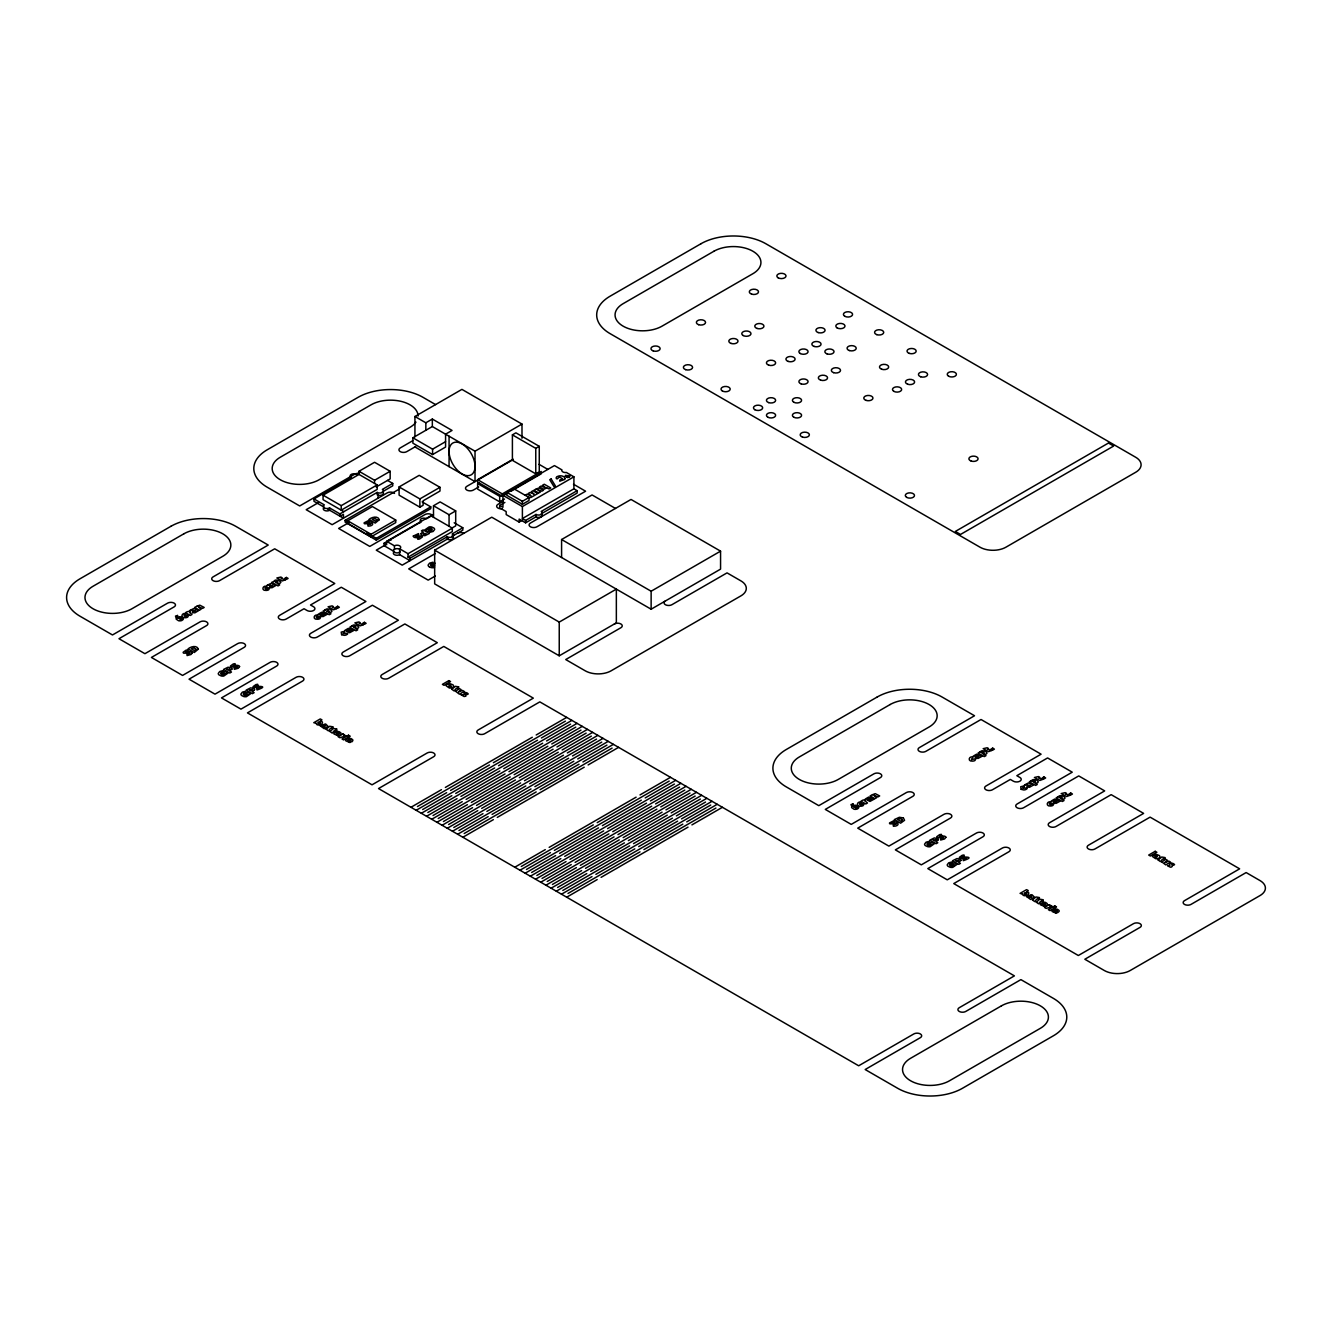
<?xml version="1.0" encoding="UTF-8"?>
<svg xmlns="http://www.w3.org/2000/svg" width="1332" height="1332" viewBox="0 0 1332 1332"><rect width="100%" height="100%" fill="white"/><g stroke="black" fill="none" stroke-linecap="round" stroke-linejoin="round"><path stroke-width="1.5" d="M259.99 687.478L256.81 688.744L256.993 689.959C274.209 684.132 245.721 687.728 258.025 685.481L257.675 684.282L255.927 684.581L253.08 686.629A2.514 1.449 0 0 0 253.496 687.562L259.84 687.345M450.899 686.496C451.814 682.866 445.471 687.628 450.882 686.513M1155.177 856.026C1154.261 859.639 1160.605 854.894 1155.194 856.01M465.717 696.07L465.184 693.506L466.799 694.655L468.231 693.989A5.428 3.13 0 0 0 467.016 692.906L465.234 692.357A1.998 1.149 0 0 0 463.902 692.523C465.667 698.135 456.16 691.641 463.952 696.453A1.981 1.149 0 0 0 465.284 696.27L465.7 696.07M565.834 475.441L569.913 475.89A2.331 1.349 0 0 1 569.563 476.856L568.93 477.222M334.981 732.15L334.149 732.85A3.18 1.848 0 0 0 333.966 733.999L338.112 735.73L337.479 734.715A1.865 1.066 0 0 1 336.397 734.398C334.682 731.634 340.043 737.229 340.859 733.982A3.03 1.748 0 0 0 340.809 732.833L339.377 731.817A3.313 1.915 0 0 0 336.796 731.551L334.998 732.134M346.82 738.994L345.987 739.693A3.18 1.848 0 0 0 345.82 740.842L349.966 742.557L349.334 741.558A1.865 1.066 0 0 1 348.251 741.241C346.52 738.461 351.881 744.072 352.697 740.825A3.03 1.748 0 0 0 352.647 739.676L351.232 738.661A3.313 1.915 0 0 0 348.651 738.394L346.836 738.977M414.935 436.779L414.935 416.5L461.921 389.377L521.994 424.075L521.994 438.261M414.935 416.5L425.84 422.793L432.334 419.047L452.048 430.436L445.571 434.182L445.571 447.069L432.584 454.562L412.87 443.173L412.87 437.778L432.334 426.54L475.025 451.198L521.994 424.075M343.822 511.655L323.06 499.667L323.06 495.171L359.007 474.425L359.007 471.278L374.575 462.287L390.159 471.278L390.159 478.921L376.207 486.979M412.737 440.709L400.283 447.902A4.595 2.647 0 0 0 400.283 451.648A4.595 2.647 0 0 0 406.76 451.648L415.667 446.503M313.969 498.917L324.359 504.911A3.663 2.115 0 0 0 324.359 507.908A3.663 2.115 0 0 0 329.553 507.908L329.553 510.306A3.663 2.115 0 0 1 324.359 510.306A3.663 2.115 0 0 1 324.359 507.309L313.969 501.315L313.969 498.917L351.215 477.422A3.663 2.115 0 0 1 351.215 474.425A3.663 2.115 0 0 1 356.41 474.425L359.873 472.427M318.648 502.514L306.194 509.706L332.151 524.691L387.296 492.857A4.595 2.647 0 0 1 394.522 493.406M359.007 471.278L374.575 480.269L390.159 471.278M412.87 437.778L432.584 449.167L445.571 441.675M341.225 505.661L377.172 484.915L377.172 489.41L341.225 510.156L341.225 505.661L323.06 495.171M329.553 507.908L339.926 513.902L377.172 492.407A3.663 2.115 0 0 0 382.367 492.407A3.663 2.115 0 0 0 382.367 489.41L392.74 483.416L392.74 485.814L382.367 491.808M399.101 486.929L419.214 475.324L439.993 487.312L439.993 491.058L423.11 500.799L423.11 505.294L419.863 507.159L399.101 495.171L399.101 486.929L419.863 498.917L439.993 487.312M422.127 501.864L430.769 506.859L430.769 508.658L376.273 540.126L345.121 522.144L345.121 520.346L399.633 488.877M347.719 520.795L372.377 506.56L395.737 520.046L395.737 522.594L371.079 536.829L347.719 523.343L347.719 520.795L371.079 534.282L395.737 520.046M349.017 522.594L338.628 528.438L369.78 546.42L424.925 514.585A4.595 2.647 0 0 1 429.936 514.002A4.595 2.647 0 0 1 432.767 516.45M512.404 434.865L515.9 432.833L539.26 446.32L539.26 471.794L535.764 473.826L512.404 460.339L512.404 434.865L535.764 448.351L539.26 446.32M507.475 493.306L502.281 496.303L477.622 482.067L477.622 479.67L513.02 459.24M366.983 532.966L376.273 538.328L430.769 506.859M433.499 517.282L433.499 505.744L440.109 501.914L455.694 510.905L455.694 525.89L452.38 527.805M513.303 459.507L466.849 486.33A4.595 2.647 0 0 0 466.849 490.076A4.595 2.647 0 0 0 473.343 490.076L478.704 486.979M504.545 499.034L499.683 501.848L477.622 489.11L477.622 483.566L478.921 482.817M394.439 551.664L384.049 545.67L384.049 543.273L386.646 544.771L386.646 541.325L430.902 515.784L452.314 528.138L452.314 531.585L408.058 557.142L408.058 553.696L452.314 528.138M384.049 543.273L421.295 521.778A3.663 2.115 0 0 1 421.295 518.781A3.663 2.115 0 0 1 426.49 518.781L433.416 514.785M385.164 545.038L376.273 550.166L402.214 565.151L448.484 538.444M433.499 505.744L449.067 514.735L455.694 510.905M477.622 479.67L502.281 493.906L541.208 471.428L541.208 473.826L510.922 491.308M477.622 483.566L499.683 496.303L500.982 495.554M506.826 492.324L513.436 488.511L529.004 497.502L529.004 500.499L522.394 504.312L506.826 495.321L506.826 492.324L522.394 501.315L529.004 497.502M522.693 520.029L519.147 522.077L506.177 514.585L506.177 511.588L499.683 507.842L499.683 505.444L502.93 507.309L502.93 495.321L554.445 465.584L561.938 469.896A3.663 2.115 0 0 0 566.433 472.494L573.909 476.823L573.909 488.811L522.394 518.548L522.394 506.56L573.909 476.823M503.33 501.232L498.002 504.312A4.595 2.647 0 0 0 497.269 507.509A4.595 2.647 0 0 0 502.43 508.741M499.683 505.444L504.878 502.447M408.058 557.142L410.006 558.258L447.252 536.763A3.663 2.115 0 0 0 452.447 536.763A3.663 2.115 0 0 0 452.447 533.766L462.82 527.772L462.82 530.169L452.031 536.396M525.241 495.221L526.923 494.239L531.002 495.837L528.288 493.456L529.97 492.49L534.049 494.089L531.318 491.708L533 490.742L537.812 493.523L531.002 497.435A1.965 1.132 0 0 1 529.686 497.502L528.404 497.036M434.665 550.166L559.24 622.094L616.35 589.127L616.35 622.843L559.24 655.81L434.665 583.882L434.665 550.166L491.758 517.199L651.132 609.207L720.562 569.13L720.562 551.148L631.018 499.45L561.588 539.527L561.588 557.509M435.398 553.496L408.708 568.897L428.171 580.136L435.298 576.023M435.031 563.12L432.167 564.785L434.648 564.801M522.394 518.548L525.64 520.429L536.013 514.435A3.663 2.115 0 0 0 541.208 514.435A3.663 2.115 0 0 0 541.208 511.438L577.156 490.675L577.156 493.073L541.208 513.836A3.663 2.115 0 0 1 541.208 516.833A3.663 2.115 0 0 1 536.013 516.833L525.64 522.827L519.147 519.08L519.147 522.077M561.588 539.527L651.132 591.225L720.562 551.148M410.955 807.292L441.458 789.676M445.354 787.428L532.3 737.245M536.197 734.981L566.683 717.382M417.449 806.543L489.477 764.951M493.373 762.703L565.384 721.128M416.15 810.289L446.653 792.673M450.549 790.425L537.495 740.242M541.391 737.978L571.878 720.379M422.644 809.54L494.672 767.948M498.551 765.7L570.579 724.125M421.345 813.286L451.848 795.67M455.727 793.422L542.673 743.239M546.57 740.975L577.072 723.376M427.838 812.537L499.85 770.945M503.746 768.697L575.774 727.122M426.54 816.283L457.026 798.667M460.922 796.419L547.868 746.236M551.764 743.972L582.267 726.373M433.017 815.534L505.044 773.942M508.941 771.694L580.968 730.119M431.718 819.28L462.221 801.664M466.117 799.416L553.063 749.233M556.959 746.969L587.445 729.37M438.211 818.531L510.239 776.939M514.135 774.691L586.163 733.116M436.913 822.277L467.415 804.661M471.312 802.413L558.258 752.23M562.154 749.966L592.64 732.367M443.406 821.528L515.434 779.936M519.33 777.688L591.341 736.113M442.107 825.274L472.61 807.658M476.49 805.41L563.453 755.227M567.332 752.963L597.835 735.364M448.601 824.525L520.612 782.933M524.508 780.685L596.536 739.11M447.302 828.271L477.788 810.655M481.685 808.407L568.631 758.224M572.527 755.96L603.03 738.361M453.779 827.522L525.807 785.93M529.703 783.682L601.731 742.107M452.48 831.268L482.983 813.652M486.879 811.404L573.826 761.221M577.722 758.957L608.225 741.358M458.974 830.519L531.002 788.927M534.898 786.679L606.926 745.104M457.675 834.265L488.178 816.649M492.074 814.401L579.02 764.202M582.917 761.954L613.403 744.355M464.169 833.516L536.197 791.924M540.093 789.676L612.104 748.101M462.87 837.262L493.373 819.646M497.252 817.398L584.215 767.199M588.111 764.951L618.597 747.352M514.785 867.232L545.271 849.616M549.167 847.368L636.113 797.169M640.009 794.921L670.512 777.322M521.262 866.483L593.289 824.891M597.186 822.643L669.213 781.068M519.963 870.229L550.466 852.613M554.362 850.365L641.308 800.166M645.204 797.918L675.707 780.319M526.456 869.48L598.484 827.888M602.38 825.64L674.408 784.065M525.158 873.226L555.66 855.61M559.557 853.362L646.503 803.163M650.399 800.915L680.885 783.316M531.651 872.477L603.679 830.885M607.575 828.637L679.586 787.062M530.352 876.223L560.855 858.607M564.735 856.359L651.698 806.16M655.594 803.912L686.08 786.313M536.846 875.474L608.874 833.882M612.753 831.634L684.781 790.059M535.547 879.22L566.033 861.604M569.93 859.356L656.876 809.157M660.772 806.909L691.275 789.31M542.024 878.471L614.052 836.879M617.948 834.631L689.976 793.056M540.742 882.217L571.228 864.601M575.124 862.353L662.071 812.154M665.967 809.906L696.47 792.307M547.219 881.468L619.247 839.876M623.143 837.628L695.171 796.053M545.92 885.214L576.423 867.598M580.319 865.35L667.265 815.151M671.162 812.903L701.648 795.304M552.414 884.465L624.442 842.873M628.338 840.625L700.349 799.05M551.115 888.211L581.618 870.595M585.514 868.347L672.46 818.148M676.356 815.9L706.842 798.301M557.608 887.462L629.636 845.87M633.516 843.622L705.544 802.047M556.31 891.208L586.796 873.592M590.692 871.344L677.638 821.145M681.534 818.897L712.037 801.298M562.803 890.459L634.815 848.867M638.711 846.619L710.739 805.044M561.505 894.205L591.991 876.589M595.887 874.341L682.833 824.142M686.729 821.894L717.232 804.295M567.981 893.456L640.009 851.864M643.905 849.616L715.933 808.041M566.683 897.202L597.186 879.586M601.082 877.338L688.028 827.139M691.924 824.891L722.41 807.292M434.682 565.967L434.282 566.15A2.331 1.349 0 0 1 432.018 566.267L431.268 565.933A2.531 1.465 0 0 1 430.552 565.218L430.835 564.235A2.88 1.665 0 0 1 432.084 563.636L433.216 563.503L433.017 562.204L429.587 563.136L428.121 565.068A4.562 2.631 0 0 0 428.871 566.533L429.47 566.949M1153.545 855.077L1154.095 854.811A3.513 2.031 0 0 1 1156.759 854.528L1159.223 855.51A3.829 2.214 0 0 1 1159.889 856.676A3.397 1.965 0 0 1 1158.873 858.124L1158.307 858.407A3.513 2.031 0 0 1 1155.627 858.674L1152.496 856.526A3.43 1.981 0 0 1 1153.512 855.077M434.498 567.499L433.649 567.665A4.312 2.498 0 0 1 431.035 567.565L429.487 566.949M567.249 477.422L565.434 476.157M430.669 528.305L431.485 528.638A2.531 1.465 0 0 1 432.184 529.353L431.918 530.336A2.88 1.665 0 0 1 430.652 530.935L429.537 531.068L429.737 532.367L433.166 531.435L434.632 529.503A4.562 2.631 0 0 0 433.866 528.038L431.701 527.006A4.312 2.498 0 0 0 429.104 526.906L424.925 529.836L427.722 531.451L430.586 529.786L427.339 529.337L428.454 528.421A2.331 1.349 0 0 1 430.736 528.305M222.228 674.641L221.412 674.308A2.531 1.465 0 0 1 220.696 673.592L220.979 672.61A2.88 1.665 0 0 1 222.228 672.011L223.36 671.861L223.16 670.579L219.73 671.511L218.265 673.443A4.562 2.631 0 0 0 219.014 674.908L221.179 675.94A4.312 2.498 0 0 0 223.793 676.04L227.972 673.11L225.175 671.495L222.311 673.159L225.558 673.609L224.425 674.525A2.331 1.349 0 0 1 222.161 674.625M366.516 522.91C372.127 519.43 376.307 526.09 368.032 526.14L367.848 524.925L371.029 523.659L364.535 523.742A2.514 1.449 0 0 1 364.119 522.81L368.714 520.462L369.081 521.661L366.5 522.91M891.891 823.026C897.502 819.546 901.681 826.206 893.406 826.256L893.223 825.041L896.403 823.775L889.909 823.859A2.514 1.449 0 0 1 889.51 822.926L894.088 820.579L894.455 821.777L891.874 823.026M977.472 757.209L978.903 756.443L977.455 757.192M1055.51 802.097L1056.942 801.348L1055.493 802.097M327.073 611.571C332.5 612.77 326.04 608.008 327.056 611.571M971.561 759.556L975.99 758.641L974.941 760.505A3.546 2.048 0 0 1 972.41 761.121C967.482 761.721 968.664 755.694 973.109 757.009L971.544 759.54M960.206 858.524L966.299 858.174L963.119 859.44L963.302 860.655C980.519 854.828 952.047 858.424 964.335 856.176L963.985 854.977L962.237 855.277L959.39 857.308A2.514 1.449 0 0 0 959.806 858.258L960.189 858.507M1021.178 789.343L1023.659 789.943A3.546 2.048 0 0 0 1026.189 789.343C1030.818 786.346 1018.481 789.793 1024.058 786.996L1024.358 785.83L1020.728 786.746L1021.161 789.327M341.641 634.715L344.122 635.314A3.546 2.048 0 0 0 346.67 634.698C351.298 631.718 338.961 635.164 344.538 632.367L344.838 631.202L341.208 632.117L341.625 634.698M1027.188 787.029L1029.553 787.262L1033.282 785.114L1028.471 782.933L1024.475 784.981C1030.136 784.565 1026.922 783.649 1027.172 787.029M903.362 817.948L899.366 817.282L894.371 819.58L900.598 823.176L904.561 820.296L903.379 817.948M269.63 587.512L271.994 587.745L275.707 585.581L270.912 583.416L266.916 585.464C272.56 585.048 269.364 584.132 269.613 587.495M192.491 612.62L194.855 612.853L198.568 610.689L193.756 608.508L189.777 610.572C195.421 610.156 192.208 609.223 192.474 612.603M927.721 845.004L928.537 845.337A2.331 1.349 0 0 0 930.735 845.221L931.867 844.305L928.62 843.839L931.484 842.19L934.281 843.805L930.102 846.736A4.312 2.498 0 0 1 927.505 846.619L925.324 845.604A4.562 2.631 0 0 1 924.574 844.138L926.04 842.207L929.47 841.275L929.669 842.557L928.554 842.706A2.88 1.665 0 0 0 927.288 843.306L927.005 844.288A2.531 1.465 0 0 0 927.705 845.004M435.597 404.612L422.993 397.319A45.887 26.49 0 0 0 358.092 397.319L267.249 449.766A45.887 26.49 0 0 0 267.249 487.229L299.7 505.96L354.861 474.125A4.595 2.647 0 0 1 359.29 473.443M539.06 464.335L547.868 469.43M573.476 484.215L585.597 491.208L530.436 523.043A4.595 2.647 0 0 0 530.436 526.789A4.595 2.647 0 0 0 536.929 526.789L592.074 494.955L615.517 508.474M573.909 488.811L577.156 490.675M502.93 495.321L522.394 506.56M414.935 446.919L475.025 481.618L475.025 451.198M387.562 480.419L392.74 483.416M454.179 522.777L462.82 527.772M359.007 474.425L377.172 484.915M386.646 541.325L394.439 545.82A3.663 2.115 0 0 1 399.633 545.82A3.663 2.115 0 0 1 399.633 548.817L399.633 554.661L410.006 560.655L410.006 558.258M399.633 548.817L408.058 553.696M327.855 509.19L343.44 518.181L343.44 514.285L339.926 516.3L339.926 513.902M345.121 520.346L347.719 521.844M280.652 582.084L278.838 580.352L275.791 580.069A2.781 1.598 0 0 0 274.808 580.436A2.398 1.382 0 0 0 274.076 581.385L271.761 582.317L278.005 585.913L279.687 584.931L277.672 583.782L279.837 583.333A2.797 1.615 0 0 0 280.652 582.084M651.132 591.225L651.132 609.207M559.24 622.094L559.24 655.81M535.764 448.351L535.764 473.826M536.013 514.435L536.013 516.833M525.64 520.429L525.64 522.827M522.394 501.315L522.394 504.312M502.281 493.906L502.281 496.303M499.683 496.303L499.683 501.848M452.447 533.766L452.447 536.163A3.663 2.115 0 0 1 452.447 539.16A3.663 2.115 0 0 1 447.252 539.16L447.252 536.763M449.067 436.213L449.067 466.633M449.067 514.735L449.067 526.273M432.584 449.167L432.584 454.562M432.334 419.047L432.334 426.54M425.84 422.793L425.84 430.286M419.863 498.917L419.863 507.159M394.439 545.82L394.439 549.267M378.088 494.272L378.088 498.168M377.172 492.407L377.172 494.805A3.663 2.115 0 0 0 382.001 494.988A3.663 2.115 0 0 0 382.95 492.241M376.273 538.328L376.273 540.126M374.575 480.269L374.575 483.416M371.079 534.282L371.079 536.829M244.022 694.938A2.531 1.465 0 0 1 243.34 694.222L243.623 693.239A2.88 1.665 0 0 1 244.872 692.64L246.004 692.49L245.787 691.208L242.357 692.14L240.892 694.072A4.562 2.631 0 0 0 241.658 695.537L243.823 696.569A4.312 2.498 0 0 0 246.42 696.669L250.616 693.739L247.802 692.124L244.938 693.789L248.185 694.238L247.069 695.154A2.331 1.349 0 0 1 244.788 695.271M415.967 422.144A27.522 15.901 0 0 1 410.006 427.289L319.164 479.736A27.522 15.901 0 0 1 280.236 479.736A27.522 15.901 0 0 1 280.236 457.259L371.079 404.811A27.522 15.901 0 0 1 401.082 401.365A27.522 15.901 0 0 1 418.065 416.05M457.375 533.316A4.595 2.647 0 0 1 463.869 533.316M614.402 623.975A4.595 2.647 0 0 1 620.895 623.975A4.595 2.647 0 0 1 620.895 627.722L565.734 659.556L585.198 670.795A18.348 10.589 0 0 0 611.155 670.795L740.925 595.87A18.348 10.589 0 0 0 740.925 580.885L727.039 572.877L671.894 604.711A4.595 2.647 0 0 1 665.401 604.711A4.595 2.647 0 0 1 665.401 600.965M399.633 554.661A3.663 2.115 0 0 1 395.188 554.994A3.663 2.115 0 0 1 393.489 552.613M420.229 522.677A3.663 2.115 0 0 1 420.346 522.127M420.712 521.611A3.663 2.115 0 0 1 421.295 521.178M400.216 551.831A3.663 2.115 0 0 1 394.672 552.397A3.663 2.115 0 0 1 394.672 549.15A3.663 2.115 0 0 1 400.216 549.716M388.644 541.508A1.832 1.066 -60 0 1 391.142 540.059M568.881 477.256A2.331 1.349 0 0 1 567.199 477.455M565.268 476.09A2.331 1.349 0 0 1 565.65 475.391M564.951 478.454A4.562 2.631 0 0 0 561.255 475.874A4.329 2.498 0 0 0 558.707 476.023C554.279 476.556 556.393 481.118 558.741 477.555A1.948 1.132 0 0 1 559.873 477.222L562.637 478.821A1.948 1.132 0 0 1 562.054 479.47L559.973 479.836L559.673 481.168L564.685 479.487A4.412 2.547 0 0 0 565.018 478.488M350.266 478.871A3.663 2.115 0 0 1 351.215 476.823M192.324 652.78L191.042 654.478L187.096 655.56L186.913 654.345L190.093 653.096L183.6 653.163A2.514 1.449 0 0 1 183.183 652.23L186.03 650.183L187.779 649.883L188.128 651.082C181.385 653.862 191.175 649.666 192.324 652.78M239.577 666.549L238.295 668.248L234.349 669.33L234.166 668.115L237.346 666.849L230.852 666.932A2.514 1.449 0 0 1 230.453 666L233.283 663.952L235.031 663.652L235.398 664.851C228.638 667.632 238.428 663.419 239.577 666.549M413.303 536.063C413.719 539.86 424.508 535.181 417.499 538.095L417.848 539.293L419.613 538.994L422.444 536.946A2.514 1.449 0 0 0 422.028 536.013L415.684 536.213L418.731 534.831L418.531 533.616L413.303 536.063M945.903 837.245L944.604 838.944L940.658 840.026L940.475 838.81L943.655 837.545L937.162 837.628A2.514 1.449 0 0 1 936.762 836.679L939.593 834.648L941.341 834.348L941.707 835.547C935.081 838.344 944.704 834.115 945.903 837.245M316.067 723.309L316.833 724.558A2.797 1.615 0 0 0 318.997 725.024L321.994 723.975L322.494 722.227A2.781 1.598 0 0 0 321.861 721.644A2.398 1.382 0 0 0 320.196 721.228L321.961 719.896L320.279 718.93L313.786 722.677L316.067 723.309M1022.377 894.005L1023.143 895.254A2.797 1.615 0 0 0 1025.307 895.72L1028.321 894.671L1028.803 892.906A2.781 1.598 0 0 0 1028.171 892.34A2.398 1.382 0 0 0 1026.506 891.924L1028.271 890.592L1026.589 889.626L1020.096 893.372L1022.377 894.005M320.263 615.367L322.86 616.666L326.956 614.418L321.578 612.27L318.165 614.285L322.577 613.802L320.263 615.367M347.036 631.435L349.633 632.733L353.746 630.486L348.368 628.338L344.955 630.352L349.367 629.87L347.036 631.435M867.348 800.149L869.946 801.431L874.058 799.183L868.68 797.052L865.267 799.067L869.679 798.567L867.348 800.149M975.324 757.242L977.921 758.524L982.034 756.276L976.639 754.145L973.226 756.16L977.655 755.677L975.324 757.242M1053.362 802.13L1055.96 803.429L1060.056 801.181L1054.678 799.034L1051.264 801.048L1055.677 800.565L1053.362 802.13M320.313 725.873L324.259 728.721L327.972 726.256L325.607 723.975L323.626 724.525C328.821 727.672 321.611 723.06 320.313 725.873M1026.622 896.569L1030.568 899.416L1034.298 896.936L1031.917 894.671L1029.936 895.221C1035.131 898.367 1027.921 893.755 1026.622 896.569M1042.257 904.328L1042.723 905.094A1.865 1.066 0 0 0 1043.788 905.41L1044.438 906.426L1040.292 904.694A3.18 1.848 0 0 1 1040.458 903.546L1043.106 902.247A3.313 1.915 0 0 1 1045.687 902.513L1047.119 903.529A3.03 1.748 0 0 1 1047.168 904.678L1045.687 905.893L1042.257 904.328M1054.111 911.171L1054.561 911.937A1.865 1.066 0 0 0 1055.643 912.254L1056.276 913.253L1052.13 911.538A3.18 1.848 0 0 1 1052.297 910.389L1054.961 909.09A3.313 1.915 0 0 1 1057.541 909.356L1058.957 910.372A3.03 1.748 0 0 1 1059.007 911.521L1057.541 912.736L1054.111 911.171M949.616 864.401L949.649 864.918A2.531 1.465 0 0 0 950.332 865.634L951.181 865.967A2.331 1.349 0 0 0 953.379 865.85L954.511 864.934L951.264 864.468L954.128 862.82L956.925 864.435L952.746 867.365A4.312 2.498 0 0 1 950.132 867.249L947.968 866.233A4.562 2.631 0 0 1 947.218 864.768L948.684 862.836L952.114 861.904L952.313 863.186L951.181 863.336A2.88 1.665 0 0 0 949.932 863.935L949.616 864.401M186.763 615.417C186.197 618.248 181.618 614.518 185.548 614.768L185.847 613.619C181.402 612.304 180.203 618.331 185.131 617.732A3.546 2.048 0 0 0 187.679 617.116L188.711 615.251L186.763 615.417M267.715 588.111C267.149 590.942 262.57 587.212 266.5 587.462L266.8 586.313C262.354 584.998 261.172 591.025 266.084 590.426A3.546 2.048 0 0 0 268.631 589.81L269.663 587.945L267.715 588.111M318.964 616.949C318.398 619.78 313.819 616.033 317.749 616.3L318.048 615.134C313.603 613.819 312.404 619.846 317.332 619.247A3.546 2.048 0 0 0 319.88 618.647L320.912 616.766L318.964 616.949M862.254 803.912C861.687 806.742 857.109 802.996 861.038 803.263L861.338 802.114C856.892 800.798 855.693 806.809 860.622 806.226A3.546 2.048 0 0 0 863.169 805.61L864.202 803.729L862.254 803.912M1052.064 803.712C1051.497 806.543 1046.919 802.796 1050.848 803.046L1051.148 801.897C1046.702 800.582 1045.503 806.609 1050.432 806.01A3.546 2.048 0 0 0 1052.979 805.394L1054.012 803.529L1052.064 803.712M326.14 729.253L328.388 730.885L330.552 728.371L333.033 728.221L331.918 727.588L333.133 726.872L329.653 726.273L326.14 729.253M329.97 731.451L332.217 733.1L334.382 730.585L336.863 730.436L335.747 729.803L336.963 729.087L333.483 728.487L329.97 731.451M451.864 689.277L454.112 690.925L456.277 688.394L458.757 688.261L457.642 687.612L458.857 686.912L455.377 686.313L451.864 689.277M1032.45 899.949L1034.698 901.581L1036.862 899.067L1039.343 898.917L1038.227 898.284L1039.443 897.568L1035.963 896.969L1032.45 899.949M1036.279 902.147L1038.527 903.795L1040.692 901.281L1043.172 901.131L1042.057 900.482L1043.272 899.783L1039.793 899.183L1036.279 902.147M1158.174 859.972L1160.422 861.621L1162.603 859.09L1165.067 858.957L1163.952 858.308L1165.167 857.608L1161.704 857.009L1158.174 859.972M177.556 615.467L176.19 617.565L175.474 616.083L177.556 615.467M853.046 803.945L851.681 806.043L850.965 804.578L853.046 803.945M189.644 612.504L191.991 614.485L190.293 615.467L185.498 612.687L187.179 611.721C187.013 612.004 191.242 610.039 189.644 612.504M865.134 800.998L867.482 802.98L865.783 803.962L860.988 801.181L862.67 800.199C862.503 800.482 866.732 798.534 865.134 800.998M181.768 618.514L181.735 618.781A1.865 1.066 0 0 1 181.185 619.397C176.607 620.562 185.781 617.099 180.453 616.833A3.03 1.748 0 0 0 178.471 616.866L176.706 617.682A3.313 1.915 0 0 0 176.24 619.18L178.505 620.712A3.18 1.848 0 0 0 180.486 620.812C182.251 621.112 185.348 617.665 181.768 618.514M857.259 806.992L857.225 807.275A1.865 1.066 0 0 1 856.676 807.891C852.08 809.057 861.321 805.594 855.943 805.327A3.03 1.748 0 0 0 853.962 805.361L852.197 806.176A3.313 1.915 0 0 0 851.731 807.675L853.995 809.207A3.18 1.848 0 0 0 855.977 809.307C857.725 809.606 860.838 806.143 857.259 806.992M536.297 488.977L533.899 490.209L538.711 492.99L540.409 492.024L537.695 489.643L541.791 491.208L543.473 490.243L539.044 487.962L536.297 488.977M546.753 487.912L543.939 489.26L539.51 486.979L541.192 486.013L545.288 487.595L542.574 485.214L544.272 484.232L550.765 487.978L549.067 488.944L546.753 487.912M197.019 606.193L194.622 607.425L199.434 610.206L201.115 609.223L198.418 606.843L202.497 608.424L204.196 607.442L199.767 605.161L197.019 606.193M872.51 794.671L870.112 795.92L874.924 798.684L876.606 797.718L873.909 795.337L877.988 796.919L879.686 795.937L875.257 793.656L872.51 794.671M322.477 726.24L324.575 726.639L322.477 726.24M1028.787 896.936L1030.885 897.335L1028.787 896.936M198.368 649.1L194.289 652.48L188.062 648.884C190.643 646.603 196.87 644.871 198.368 649.1M379.32 519.663L375.224 523.06L368.997 519.463C371.578 517.182 377.822 515.451 379.32 519.663M455.511 691.208L459.407 694.188L464.219 691.408L462.537 690.426L458.408 692.007L461.138 689.626L459.457 688.661L455.511 691.208M1161.82 861.904L1165.733 864.884L1170.528 862.104L1168.847 861.121L1164.734 862.686L1167.465 860.322L1165.766 859.356L1161.82 861.904M275.408 581.818C277.206 585.447 279.787 579.736 275.408 581.818M353.43 626.706C355.244 630.336 357.825 624.625 353.43 626.706M981.717 752.513C983.516 756.143 986.113 750.432 981.717 752.513M1032.966 781.335C1034.764 784.964 1037.362 779.253 1032.966 781.335M1059.756 797.402C1061.554 801.032 1064.135 795.321 1059.756 797.402M178.188 618.298L180.136 618.098L178.188 618.298M853.679 806.776L855.627 806.593L853.679 806.776M196.02 649.25L194.489 650.599L191.309 648.767L194.106 647.901L196.02 649.25M376.956 519.813L375.424 521.178L372.244 519.347L375.041 518.481L376.956 519.813M902.33 819.946L900.798 821.295L897.618 819.463L900.415 818.597L902.33 819.946M568.764 476.157L566.616 476.14L568.764 476.157M1169.313 863.852C1172.476 867.681 1163.236 863.719 1170.262 867.149A1.981 1.149 0 0 0 1171.594 866.966C1173.908 866.266 1169.812 862.303 1173.109 865.35L1174.558 864.684A5.428 3.13 0 0 0 1173.342 863.602L1171.544 863.053A1.998 1.149 0 0 0 1170.212 863.219L1169.313 863.852M339.027 733.283L336.996 732.833L339.027 733.283M350.882 740.126L348.834 739.676L350.882 740.126M1045.337 903.978L1043.306 903.529L1045.337 903.978M1057.192 910.822L1055.16 910.372L1057.192 910.822M231.918 669.097L229.703 671.028L231.485 672.044L229.77 673.043L223.543 669.447L228.038 667.232L231.468 668.015A2.797 1.615 0 0 1 231.918 669.097M254.545 689.726L252.347 691.658L254.129 692.673L252.397 693.672L246.187 690.076L250.682 687.861L254.112 688.644A2.797 1.615 0 0 1 254.545 689.726M421.112 533.483L420.979 533.849A2.797 1.615 0 0 0 421.428 534.931L424.841 535.714L429.354 533.499L423.126 529.903L421.395 530.902L423.176 531.918L421.112 533.483M938.227 839.793L936.03 841.724L937.795 842.74L936.08 843.739L929.853 840.142L934.365 837.928L937.778 838.71A2.797 1.615 0 0 1 938.227 839.793M960.872 860.422L958.657 862.353L960.439 863.369L958.724 864.368L952.497 860.772L956.992 858.557L960.422 859.34A2.797 1.615 0 0 1 960.872 860.422M320.329 722.743C316.966 725.94 317.133 719.846 320.329 722.743M1026.639 893.439C1023.276 896.636 1023.459 890.542 1026.639 893.439M195.521 611.105L193.773 611.238L195.521 611.105M272.677 585.997L270.912 586.147L272.677 585.997M323.926 614.818L322.161 614.968L323.926 614.818M350.716 630.885L348.951 631.035L350.716 630.885M871.011 799.6L869.263 799.733L871.011 799.6M1030.235 785.514L1028.471 785.664L1030.235 785.514M229.687 669.23L228.355 670.246L226.723 669.297L229.687 669.23M252.331 689.859L250.999 690.875L249.35 689.926L252.331 689.859M423.36 533.449L424.425 534.415L426.173 533.649L423.36 533.449M935.996 839.926L934.681 840.942L933.033 839.993L935.996 839.926M958.64 860.555L957.308 861.571L955.66 860.622L958.64 860.555M285.498 579.736L282.234 580.952L276.856 577.971L280.869 577.056L282.234 577.838L281.119 578.488L285.498 579.736M336.746 608.574L333.483 609.79L328.088 606.793L332.118 605.877L333.483 606.659L332.367 607.309L336.746 608.574M363.519 624.641L360.256 625.857L354.878 622.86L358.907 621.944L360.273 622.727L359.14 623.376L363.519 624.641M991.807 750.432L988.544 751.648L983.166 748.667L987.195 747.752L988.544 748.534L987.428 749.183L991.807 750.432M1043.056 779.27L1039.793 780.485L1034.415 777.488L1038.444 776.573L1039.793 777.355L1038.677 778.005L1043.056 779.27M1069.846 795.321L1066.582 796.536L1061.188 793.556L1065.217 792.64L1066.582 793.422L1065.467 794.072L1069.846 795.321M170.879 526.323L80.037 578.771A45.887 26.49 0 0 0 80.037 616.233L112.487 634.964L167.632 603.13A4.595 2.647 0 0 1 174.126 603.13A4.595 2.647 0 0 1 174.126 606.876L118.964 638.711L144.922 653.696L200.083 621.861A4.595 2.647 0 0 1 206.56 621.861A4.595 2.647 0 0 1 206.56 625.607L151.415 657.442L182.567 675.424L237.712 643.589A4.595 2.647 0 0 1 244.206 643.589A4.595 2.647 0 0 1 244.206 647.335L189.044 679.17L215.001 694.155L270.163 662.32A4.595 2.647 0 0 1 276.64 662.32A4.595 2.647 0 0 1 276.64 666.067L221.495 697.901L240.959 709.14L296.104 677.305A4.595 2.647 0 0 1 302.597 677.305A4.595 2.647 0 0 1 302.597 681.052L247.452 712.886L372.028 784.814L427.189 752.98A4.595 2.647 0 0 1 433.666 752.98A4.595 2.647 0 0 1 433.666 756.726L378.521 788.561L858.674 1065.783L913.835 1033.932A4.595 2.647 0 0 1 920.329 1033.932A4.595 2.647 0 0 1 920.329 1037.678L865.167 1069.529L897.618 1088.261A45.887 26.49 0 0 0 962.503 1088.261L1053.346 1035.813A45.887 26.49 0 0 0 1053.346 998.351L1020.895 979.619L965.75 1011.454A4.595 2.647 0 0 1 959.256 1011.454A4.595 2.647 0 0 1 959.256 1007.708L1014.401 975.873L539.826 701.881L484.665 733.716A4.595 2.647 0 0 1 478.188 733.716A4.595 2.647 0 0 1 478.188 729.969L533.333 698.135L443.789 646.436L388.644 678.271A4.595 2.647 0 0 1 382.151 678.271A4.595 2.647 0 0 1 382.151 674.525L437.312 642.69L404.861 623.959L349.7 655.794A4.595 2.647 0 0 1 343.223 655.794A4.595 2.647 0 0 1 343.223 652.047L398.368 620.212L372.411 605.227L317.266 637.062A4.595 2.647 0 0 1 310.772 637.062A4.595 2.647 0 0 1 310.772 633.316L365.934 601.481L341.275 587.245L310.522 604.994L313.569 606.759A4.595 2.647 0 0 1 313.569 610.506A4.595 2.647 0 0 1 307.076 610.506L304.029 608.741L286.114 619.08A4.595 2.647 0 0 1 279.637 619.08A4.595 2.647 0 0 1 279.637 615.334L334.782 583.499L274.692 548.801L219.547 580.652A4.595 2.647 0 0 1 213.053 580.652A4.595 2.647 0 0 1 213.053 576.906L268.215 545.054L235.764 526.323A45.887 26.49 0 0 0 170.879 526.323M183.849 533.816L93.024 586.263A27.522 15.901 0 0 0 93.024 608.741A27.522 15.901 0 0 0 131.951 608.741L222.794 556.293A27.522 15.901 0 0 0 222.794 533.816A27.522 15.901 0 0 0 183.849 533.816M700.965 243.739L610.123 296.187A45.887 26.49 0 0 0 610.123 333.649L979.986 547.186A18.348 10.589 0 0 0 1005.943 547.186L1135.713 472.261A18.348 10.589 0 0 0 1135.713 457.276L765.85 243.739A45.887 26.49 0 0 0 700.965 243.739M713.952 251.232L623.11 303.679A27.522 15.901 0 0 0 623.11 326.157A27.522 15.901 0 0 0 662.037 326.157L752.88 273.709A27.522 15.901 0 0 0 752.88 251.232A27.522 15.901 0 0 0 713.952 251.232M286.38 577.439L284.615 578.454L286.347 579.453L288.112 578.438L286.38 577.439M551.148 478.954L549.766 479.736L554.062 486.763L555.427 485.98L551.148 478.954M324.708 610.173L323.01 611.138L329.254 614.735L330.935 613.769L328.921 612.603L331.085 612.154A2.797 1.615 0 0 0 331.901 610.905L330.086 609.174L327.039 608.89A2.781 1.598 0 0 0 326.057 609.257A2.398 1.382 0 0 0 325.324 610.222L324.708 610.173M337.629 606.26L335.864 607.275L337.595 608.274L339.36 607.259L337.629 606.26M351.481 626.24L349.8 627.206L356.027 630.802L357.725 629.836L355.711 628.671L357.875 628.221A2.797 1.615 0 0 0 358.691 626.972L356.876 625.241L353.829 624.958A2.781 1.598 0 0 0 352.83 625.324A2.398 1.382 0 0 0 352.114 626.29L351.481 626.24M364.402 622.327L362.654 623.343L364.385 624.342L366.134 623.326L364.402 622.327M342.973 733.965L338.161 736.746L339.86 737.728L346.27 735.78L343.689 735.497L344.672 734.948L342.973 733.965M346.82 736.18L342.008 738.96L343.689 739.943L348.501 737.162L346.82 736.18M348.468 735.197L347.219 735.913L348.967 736.929L350.216 736.213L348.468 735.197M448.884 680.619L442.39 684.365L444.089 685.331L450.566 681.584L448.884 680.619M1108.457 443.04L955.327 531.451L960.522 534.448L1113.652 446.037L1108.457 443.04M877.189 697.019L786.346 749.466A45.887 26.49 0 0 0 786.346 786.929L818.797 805.66L873.942 773.825A4.595 2.647 0 0 1 880.435 773.825A4.595 2.647 0 0 1 880.435 777.572L825.291 809.406L851.231 824.391L906.393 792.557A4.595 2.647 0 0 1 912.886 792.557A4.595 2.647 0 0 1 912.886 796.303L857.725 828.138L888.877 846.12L944.022 814.285A4.595 2.647 0 0 1 950.515 814.285A4.595 2.647 0 0 1 950.515 818.031L895.354 849.866L921.311 864.851L976.473 833.016A4.595 2.647 0 0 1 982.966 833.016A4.595 2.647 0 0 1 982.966 836.762L927.805 868.597L947.268 879.836L1002.43 848.001A4.595 2.647 0 0 1 1008.907 848.001A4.595 2.647 0 0 1 1008.907 851.747L953.762 883.582L1078.337 955.51L1133.499 923.659A4.595 2.647 0 0 1 1139.992 923.659A4.595 2.647 0 0 1 1139.992 927.405L1084.831 959.256L1104.295 970.495A18.348 10.589 0 0 0 1130.252 970.495L1260.022 895.57A18.348 10.589 0 0 0 1260.022 880.585L1246.136 872.56L1190.991 904.411A4.595 2.647 0 0 1 1184.498 904.411A4.595 2.647 0 0 1 1184.498 900.665L1239.642 868.83L1150.099 817.132L1094.954 848.967A4.595 2.647 0 0 1 1088.46 848.967A4.595 2.647 0 0 1 1088.46 845.221L1143.622 813.386L1111.171 794.655L1056.026 826.489A4.595 2.647 0 0 1 1049.533 826.489A4.595 2.647 0 0 1 1049.533 822.743L1104.678 790.908L1078.737 775.923L1023.575 807.758A4.595 2.647 0 0 1 1017.082 807.758A4.595 2.647 0 0 1 1017.082 804.012L1072.243 772.177L1047.585 757.941L1016.832 775.69L1019.879 777.455A4.595 2.647 0 0 1 1019.879 781.201A4.595 2.647 0 0 1 1013.386 781.201L1010.339 779.436L992.423 789.776A4.595 2.647 0 0 1 985.946 789.776A4.595 2.647 0 0 1 985.946 786.03L1041.091 754.195L981.018 719.496L925.857 751.348A4.595 2.647 0 0 1 919.363 751.348A4.595 2.647 0 0 1 919.363 747.602L974.524 715.75L942.074 697.019A45.887 26.49 0 0 0 877.189 697.019M890.176 704.511L799.333 756.959A27.522 15.901 0 0 0 799.333 779.436A27.522 15.901 0 0 0 838.261 779.436L929.103 726.989A27.522 15.901 0 0 0 929.103 704.511A27.522 15.901 0 0 0 890.176 704.511M979.769 752.031L978.071 753.013L984.315 756.609L985.996 755.627L983.982 754.478L986.146 754.029A2.797 1.615 0 0 0 986.962 752.78L985.147 751.048L982.1 750.765A2.781 1.598 0 0 0 981.118 751.131A2.398 1.382 0 0 0 980.385 752.081L979.769 752.031M992.69 748.134L990.925 749.15L992.656 750.149L994.421 749.133L992.69 748.134M1031.018 780.868L1029.32 781.834L1035.563 785.43L1037.245 784.465L1035.23 783.299L1037.395 782.85A2.797 1.615 0 0 0 1038.211 781.601L1036.396 779.869L1033.349 779.586A2.781 1.598 0 0 0 1032.367 779.953A2.398 1.382 0 0 0 1031.634 780.918L1031.018 780.868M1043.938 776.956L1042.173 777.971L1043.905 778.97L1045.67 777.955L1043.938 776.956M1057.808 796.936L1056.11 797.901L1062.337 801.498L1064.035 800.532L1062.02 799.367L1064.185 798.917A2.797 1.615 0 0 0 1065.001 797.668L1063.186 795.937L1060.139 795.654A2.781 1.598 0 0 0 1059.156 796.02A2.398 1.382 0 0 0 1058.424 796.986L1057.808 796.936M1070.728 793.023L1068.963 794.038L1070.695 795.038L1072.46 794.022L1070.728 793.023M1049.283 904.661L1044.488 907.442L1046.169 908.407L1052.58 906.476L1050.016 906.193L1050.981 905.643L1049.283 904.661M1053.129 906.876L1048.317 909.656L1050.016 910.638L1054.811 907.858L1053.129 906.876M1054.777 905.893L1053.529 906.609L1055.294 907.625L1056.526 906.909L1054.777 905.893M1155.194 851.315L1148.7 855.061L1150.398 856.026L1156.892 852.28L1155.194 851.315M1001.431 1005.843L910.588 1058.291A27.522 15.901 0 0 0 910.588 1080.768A27.522 15.901 0 0 0 949.516 1080.768L1040.359 1028.321A27.522 15.901 0 0 0 1040.359 1005.843A27.522 15.901 0 0 0 1001.431 1005.843M447.768 684.115L447.219 684.382A3.43 1.981 0 0 0 446.187 685.83L449.317 687.995A3.513 2.031 0 0 0 451.998 687.712L452.547 687.445A3.397 1.965 0 0 0 453.579 685.98A3.829 2.214 0 0 0 452.913 684.815L450.449 683.832A3.513 2.031 0 0 0 447.768 684.115M698.684 324.708A4.595 2.647 0 0 0 705.56 322.411A4.595 2.647 0 0 0 698.684 320.113A4.595 2.647 0 0 0 698.684 324.708M731.118 343.44A4.595 2.647 0 0 0 738.011 341.142A4.595 2.647 0 0 0 731.118 338.844A4.595 2.647 0 0 0 731.118 343.44M722.377 390.975A4.595 2.647 0 0 0 730.053 389.776A4.595 2.647 0 0 0 724.442 386.53A4.595 2.647 0 0 0 722.377 390.975M768.747 365.168A4.595 2.647 0 0 0 775.64 362.87A4.595 2.647 0 0 0 768.747 360.572A4.595 2.647 0 0 0 768.747 365.168M754.828 409.707A4.595 2.647 0 0 0 762.503 408.508A4.595 2.647 0 0 0 756.892 405.261A4.595 2.647 0 0 0 754.828 409.707M801.198 383.899A4.595 2.647 0 0 0 808.074 381.601A4.595 2.647 0 0 0 801.198 379.304A4.595 2.647 0 0 0 801.198 383.899M768.747 402.63A4.595 2.647 0 0 0 775.64 400.333A4.595 2.647 0 0 0 768.747 398.035A4.595 2.647 0 0 0 768.747 402.63M793.755 417.199A4.595 2.647 0 0 0 801.431 416A4.595 2.647 0 0 0 795.82 412.754A4.595 2.647 0 0 0 793.755 417.199M767.798 417.199A4.595 2.647 0 0 0 775.474 416A4.595 2.647 0 0 0 769.863 412.754A4.595 2.647 0 0 0 767.798 417.199M793.755 402.214A4.595 2.647 0 0 0 801.431 401.015A4.595 2.647 0 0 0 795.82 397.769A4.595 2.647 0 0 0 793.755 402.214M778.188 277.839A4.595 2.647 0 0 0 785.863 276.64A4.595 2.647 0 0 0 780.236 273.41A4.595 2.647 0 0 0 778.188 277.839M751.631 294.139A4.595 2.647 0 0 0 758.507 291.841A4.595 2.647 0 0 0 751.631 289.543A4.595 2.647 0 0 0 751.631 294.139M844.754 316.267A4.595 2.647 0 0 0 852.43 315.085A4.595 2.647 0 0 0 846.819 311.838A4.595 2.647 0 0 0 844.754 316.267M818.198 332.567A4.595 2.647 0 0 0 825.074 330.286A4.595 2.647 0 0 0 818.198 327.988A4.595 2.647 0 0 0 818.198 332.567M876.856 334.665A4.595 2.647 0 0 0 883.732 332.384A4.595 2.647 0 0 0 876.856 330.086A4.595 2.647 0 0 0 876.856 334.665M849.35 350.549A4.595 2.647 0 0 0 856.226 348.268A4.595 2.647 0 0 0 849.35 345.97A4.595 2.647 0 0 0 849.35 350.549M802.497 437.096A4.595 2.647 0 0 0 809.373 434.798A4.595 2.647 0 0 0 802.497 432.5A4.595 2.647 0 0 0 802.497 437.096M906.659 497.369A4.595 2.647 0 0 0 914.335 496.17A4.595 2.647 0 0 0 908.724 492.923A4.595 2.647 0 0 0 906.659 497.369M866.083 400.383A4.595 2.647 0 0 0 872.959 398.085A4.595 2.647 0 0 0 866.083 395.787A4.595 2.647 0 0 0 866.083 400.383M971.194 461.072A4.595 2.647 0 0 0 978.088 458.774A4.595 2.647 0 0 0 971.194 456.476A4.595 2.647 0 0 0 971.194 461.072M833.649 372.66A4.595 2.647 0 0 0 840.525 370.363A4.595 2.647 0 0 0 833.649 368.065A4.595 2.647 0 0 0 833.649 372.66M820.662 380.153A4.595 2.647 0 0 0 827.555 377.855A4.595 2.647 0 0 0 820.662 375.557A4.595 2.647 0 0 0 820.662 380.153M788.228 361.422A4.595 2.647 0 0 0 795.104 359.124A4.595 2.647 0 0 0 788.228 356.826A4.595 2.647 0 0 0 788.228 361.422M757.076 328.455A4.595 2.647 0 0 0 763.952 326.157A4.595 2.647 0 0 0 757.076 323.859A4.595 2.647 0 0 0 757.076 328.455M743.156 335.531A4.595 2.647 0 0 0 750.832 334.332A4.595 2.647 0 0 0 745.204 331.085A4.595 2.647 0 0 0 743.156 335.531M814.168 346.437A4.595 2.647 0 0 0 821.061 344.139A4.595 2.647 0 0 0 814.168 341.841A4.595 2.647 0 0 0 814.168 346.437M827.155 353.929A4.595 2.647 0 0 0 834.032 351.631A4.595 2.647 0 0 0 827.155 349.334A4.595 2.647 0 0 0 827.155 353.929M800.249 353.513A4.595 2.647 0 0 0 807.925 352.314A4.595 2.647 0 0 0 802.297 349.067A4.595 2.647 0 0 0 800.249 353.513M881.784 369.28A4.595 2.647 0 0 0 888.677 366.999A4.595 2.647 0 0 0 881.784 364.702A4.595 2.647 0 0 0 881.784 369.28M909.306 353.396A4.595 2.647 0 0 0 916.183 351.115A4.595 2.647 0 0 0 909.306 348.817A4.595 2.647 0 0 0 909.306 353.396M948.584 376.207A4.595 2.647 0 0 0 956.259 375.025A4.595 2.647 0 0 0 950.632 371.778A4.595 2.647 0 0 0 948.584 376.207M907.741 384.265A4.595 2.647 0 0 0 914.618 381.984A4.595 2.647 0 0 0 907.741 379.687A4.595 2.647 0 0 0 907.741 384.265M920.728 376.773A4.595 2.647 0 0 0 927.605 374.492A4.595 2.647 0 0 0 920.728 372.194A4.595 2.647 0 0 0 920.728 376.773M893.822 391.342A4.595 2.647 0 0 0 901.498 390.159A4.595 2.647 0 0 0 895.87 386.913A4.595 2.647 0 0 0 893.822 391.342M837.162 327.922A4.595 2.647 0 0 0 844.838 326.74A4.595 2.647 0 0 0 839.227 323.493A4.595 2.647 0 0 0 837.162 327.922M685.697 369.663A4.595 2.647 0 0 0 692.59 367.366A4.595 2.647 0 0 0 685.697 365.068A4.595 2.647 0 0 0 685.697 369.663M653.263 350.932A4.595 2.647 0 0 0 660.139 348.634A4.595 2.647 0 0 0 653.263 346.337A4.595 2.647 0 0 0 653.263 350.932M449.067 451.415A18.348 10.589 60 0 0 468.531 475.641A18.348 10.589 60 0 0 468.531 449.683A18.348 10.589 60 0 0 449.067 451.415"/></g></svg>
